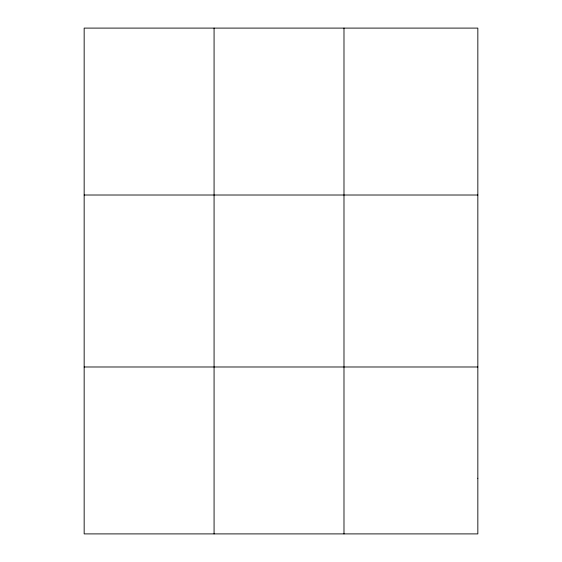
<?xml version="1.0" encoding="UTF-8"?>
<svg xmlns="http://www.w3.org/2000/svg" width="562" height="562" viewBox="0 0 562 562"><rect width="100%" height="100%" fill="white"/><g stroke="black" fill="none" stroke-linecap="round" stroke-linejoin="round"><path stroke-width="0.84" d="M214.073 28.1L214.073 533.9M343.986 28.1L343.986 533.9M84.159 195.014L477.841 195.014M84.159 366.986L477.841 366.986M477.841 478.262L477.841 533.9L84.159 533.9L84.159 28.1L477.841 28.1L477.841 478.262"/></g></svg>
